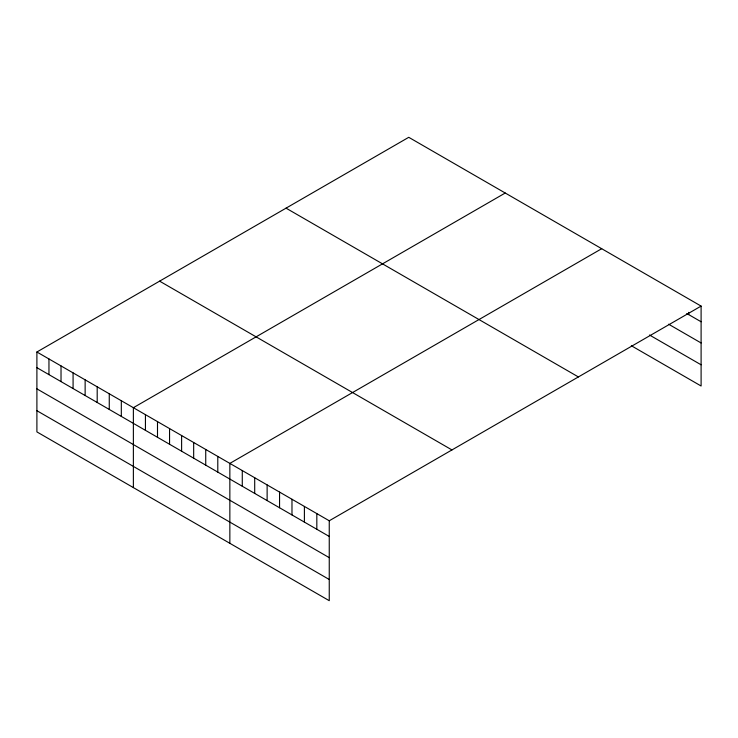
<?xml version="1.0" encoding="UTF-8"?>
<svg xmlns="http://www.w3.org/2000/svg" width="738" height="738" viewBox="0 0 738 738"><rect width="100%" height="100%" fill="white"/><g stroke="black" fill="none" stroke-linecap="round" stroke-linejoin="round"><path stroke-width="1.11" d="M36.9 351.998L329.249 520.779L329.249 600.686L36.9 431.905L36.9 351.998L408.751 137.314L701.1 306.095L701.1 386.002L631.331 345.725M505.226 193.015L133.375 407.699L133.375 487.606M601.701 248.706L229.85 463.399L229.85 543.297M329.249 520.779L701.1 306.095M686.764 313.493L701.1 321.768M668.6 324.203L701.1 342.967M649.486 335.006L701.1 364.803M286.04 208.153L578.389 376.943M159.611 281.15L451.96 449.94M36.9 367.672L329.249 536.452M36.9 388.861L329.249 557.651M36.9 410.706L329.249 579.496M688.674 312.358L688.674 314.6M316.823 513.611L316.823 529.284M304.397 506.434L304.397 522.107M291.98 499.266L291.98 514.94M279.554 492.089L279.554 507.762M267.128 484.912L267.128 500.585M254.702 477.744L254.702 493.418M242.276 470.567L242.276 486.241M217.793 456.435L217.793 472.108M205.736 449.47L205.736 465.143M193.67 442.505L193.67 458.178M181.613 435.549L181.613 451.222M169.555 428.584L169.555 444.258M157.498 421.619L157.498 437.293M145.432 414.655L145.432 430.328M121.318 400.734L121.318 416.407M109.261 393.769L109.261 409.442M97.195 386.804L97.195 402.478M85.138 379.849L85.138 395.522M73.08 372.884L73.08 388.557M61.023 365.919L61.023 381.592M48.957 358.954L48.957 374.627"/></g></svg>
